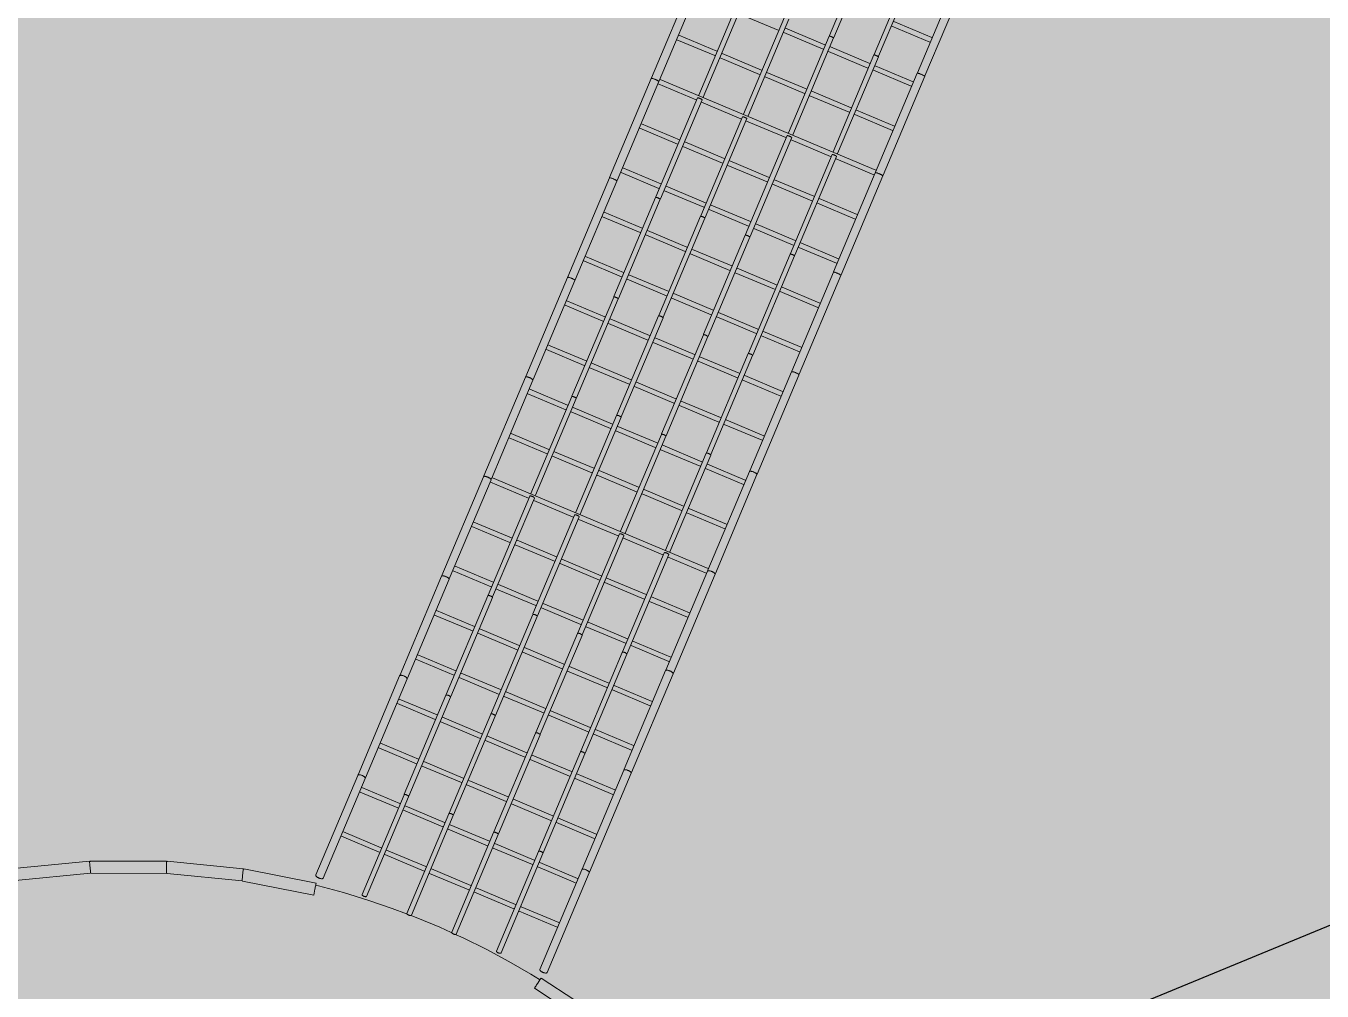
# Model space of a CAD drawing. Header units: millimetres. Extents: x -100577 to 287200, y -212120 to 238461.
# Drawn here: x 29539 to 34337, y 50908 to 54481 of the extents above; entities that cross this region are included whole.
import ezdxf

# ---------------------------------------------------------------- set-up
doc = ezdxf.new("R2010")
doc.units = ezdxf.units.MM
doc.layers.add('06_部屋の色', color=8, linetype='Continuous', lineweight=0)
doc.layers.add('11_見えがかり（家具）', color=8, linetype='Continuous', lineweight=9)

msp = doc.modelspace()

# ---------------------------------------------------------------- hatches: boundary and pattern name
at = {"layer": '06_部屋の色', "true_color": 0xf6e3a4}
h = msp.add_hatch(color=8, dxfattribs=at)
h.paths.add_polyline_path([(15895.7, 43200.1), (16234.5, 43603.9), (16574.4, 44006.9), (14846.3, 45467.7), (18008.7, 50107.5), (18205.2, 50395.6), (18096.6, 50492.5), (18090.8, 50497.8), (18270.8, 50761.8), (18385, 50659.5), (18569.5, 50930.2), (18461.2, 51027.4), (18455.4, 51032.7), (18635.5, 51297), (18749.5, 51194.3), (18783.6, 51244.4), (18814.7, 51289.9), (20029.8, 53072.7), (19922.5, 53171.3), (19916.7, 53176.7), (20097.5, 53441.8), (20203.1, 53344.4), (20210.4, 53337.7), (20395.6, 53609.4), (20288.6, 53708.4), (20282.8, 53713.8), (20463.7, 53979.2), (20576.4, 53874.6), (20596, 53903.4), (21234.8, 54840.6), (21263.9, 54883.2), (21359.7, 55014.5), (21373.6, 55033.6), (21378.3, 55039.3), (21482.8, 55164.6), (21493.3, 55177.2), (21561.8, 55255.5), (21563.9, 55257.9), (21625.8, 55367.7), (21627.5, 55370.8), (21627.6, 55370.8), (21629.9, 55374.5), (21780.4, 55613.7), (21782.9, 55617), (21953.5, 55837.9), (21956.4, 55840.9), (22147.4, 56044.4), (22150.6, 56047.2), (22360.2, 56231.4), (22363.6, 56233.8), (22590, 56397), (22591.8, 56398.1), (22798.5, 56518.8), (22834.6, 56539.9), (23051.8, 56640.2), (23091.8, 56658.6), (23317.7, 56737.6), (23359.2, 56752.1), (23591.6, 56809), (23634.3, 56819.5), (23871.1, 56853.8), (23913.9, 56860), (23914.7, 56860.1), (23918.9, 56860.3), (24201.3, 56873.9), (24256.9, 56873.9), (26592.1, 56873.5), (26592.3, 57022), (26592.3, 57025.5), (30188.3, 57025), (30188.1, 56878.5), (30188.1, 56873), (30228.2, 56873), (30239.8, 56873), (33347.6, 56872.6), (33387.5, 56872.5), (33389.4, 56872.5), (33395.5, 56872.5), (33397.4, 56872.4), (33399.4, 56872.3), (33399.9, 56872.3), (33695.1, 56857.4), (33699.3, 56856.8), (33987.9, 56812.9), (33992, 56811.8), (34274.7, 56739.2), (34278.6, 56737.8), (34552.8, 56637.1), (34556.4, 56635.3), (34819.1, 56507.6), (34822.5, 56505.6), (35071.1, 56352.1), (35074.2, 56349.8), (35306.3, 56172), (35307.1, 56171.3), (35518.7, 55972.5), (35525, 55966.7), (35546.1, 55944.8), (35551.1, 55939.5), (35595.2, 55893.8), (35765.9, 55716.5), (38201.6, 53187.4), (38520.7, 52856), (38555.3, 52820.1), (38568.2, 52806.7), (38566, 52804.6), (38459.4, 52701.1), (38561.6, 52595.3), (38565, 52591.7), (38478.9, 52508), (37969.9, 52018.2), (37917.6, 51966.6), (37818.3, 52068.5), (37811.5, 52075.5), (37807.9, 52071.9), (37807.8, 52071.8), (37807.1, 52071.1), (37803.9, 52068), (37517.2, 51785.6), (37175.5, 51453.6), (37174.1, 51452.2), (37168.1, 51446.4), (36677.4, 50958.6), (36666.8, 50948), (36233.3, 50521), (36337.4, 50416.4), (36340.5, 50413.3), (36276.6, 50350.3), (35928, 49999), (35577, 49649.9), (35093, 49157.3), (34927.8, 48990.8), (34819.6, 49097.5), (34475.8, 48750.8), (34469.6, 48744.3), (34288.1, 48557.2), (34393.2, 48454.4), (34396.8, 48450.9), (34244.8, 48294.2), (33905.1, 47948.4), (33417, 47440), (32936.3, 46944.1), (32588.8, 46577.4), (32516.7, 46502.3), (32411.6, 46602.3), (32406.6, 46607.1), (32195, 46386.6), (32301.6, 46285.4), (32305.3, 46282), (32253.1, 46227.7), (31770.9, 45713.7), (31296, 45212.2), (31069.6, 44967.7), (30963.6, 45066.7), (30958.5, 45071.4), (30845.5, 44949.4), (30841.7, 44945.3), (30516.6, 44598.6), (30511.8, 44593.5), (30509.5, 44591.1), (30505.1, 44586.3), (30503.8, 44584.8), (30046.7, 44086.2), (30042.5, 44081.6), (29562.2, 43562.3), (29551.8, 43551), (29244.8, 43211.4), (29238.1, 43204.1), (28896.6, 42831.2), (28436.3, 42317.2), (28427.4, 42307.3), (28427.3, 42307.2), (28426.3, 42306.1), (27968.4, 41799.5), (27962.9, 41793.4), (27646.1, 41434.9), (27641.4, 41429.6), (27308.9, 41058), (27303.9, 41052.5), (26846.9, 40530.1), (26840, 40522.3), (26382.5, 40004.2), (26211.1, 39805.7), (26324, 39707.5), (26325.8, 39705.9), (26180.2, 39537.2), (25847.6, 39156.8), (25389.7, 38621), (24938.5, 38098.1), (24626.1, 37727.5), (24364.5, 37421.2), (23374.9, 38257.8), (23065.6, 38519.2), (23563.5, 39106.1), (24076.9, 39706.4), (24579.2, 40289.5), (25083.7, 40870.7), (22218.7, 43367), (21705, 42775.2), (21193.4, 42181.4), (20684.1, 41585.8), (20163.7, 40972.6), (20123.7, 40925.2), (22415.2, 38989.2), (21963.5, 38452.5), (21474.4, 37867.6), (21149.6, 37476.6), (20667.4, 36892.6), (20664.9, 36891), (20661.6, 36891.1), (14721.6, 41777.3), (14719.8, 41780.7), (14720.9, 41784.4), (15389.4, 42592.9)])
h.paths.add_polyline_path([(31135.5, 49518.8), (31065.3, 49596.5), (30990.2, 49669.4), (30910.4, 49737.2), (30826.3, 49799.7), (30738.4, 49856.5), (30647, 49907.4), (30552.3, 49952.3), (30455, 49990.9), (30355.4, 50023), (30253.8, 50048.6), (30150.9, 50067.4), (30046.9, 50079.5), (29942.3, 50084.8), (29837.6, 50083.2), (29733.3, 50074.7), (29629.6, 50059.5), (29527.3, 50037.5), (29426.6, 50008.9), (29327.9, 49973.7), (29231.8, 49932.1), (29138.7, 49884.4), (29048.8, 49830.7), (28962.7, 49771.2), (28880.6, 49706.2), (28802.9, 49635.9), (28730, 49560.8), (28662.2, 49481), (28599.7, 49397), (28542.9, 49309.1), (28491.9, 49217.6), (28447.1, 49123), (28408.5, 49025.7), (28376.3, 48926.1), (28350.8, 48824.5), (28331.9, 48721.5), (28319.9, 48617.5), (28314.6, 48512.9), (28316.2, 48408.3), (28324.6, 48303.9), (28339.9, 48200.3), (28361.9, 48097.9), (28390.5, 47997.2), (28425.7, 47898.6), (28467.2, 47802.5), (28515, 47709.3), (28568.7, 47619.5), (28628.2, 47533.3), (28693.2, 47451.2), (28763.4, 47373.5), (28838.6, 47300.7), (28918.3, 47232.9), (29002.4, 47170.4), (29090.3, 47113.5), (29181.7, 47062.6), (29276.4, 47017.7), (29373.7, 46979.1), (29473.3, 46947), (29574.9, 46921.4), (29677.9, 46902.6), (29781.9, 46890.5), (29886.5, 46885.3), (29991.1, 46886.9), (30095.5, 46895.3), (30199.1, 46910.6), (30301.4, 46932.5), (30402.1, 46961.2), (30500.8, 46996.4), (30596.9, 47037.9), (30690, 47085.6), (30779.9, 47139.4), (30866.1, 47198.9), (30948.1, 47263.8), (31025.8, 47334.1), (31098.7, 47409.2), (31166.5, 47489), (31229, 47573), (31285.8, 47660.9), (31336.8, 47752.4), (31381.7, 47847), (31420.2, 47944.3), (31452.4, 48044), (31477.9, 48145.5), (31496.8, 48248.5), (31508.9, 48352.5), (31514.1, 48457.1), (31512.5, 48561.8), (31504.1, 48666.1), (31488.8, 48769.7), (31466.8, 48872.1), (31438.2, 48972.8), (31403, 49071.4), (31361.5, 49167.5), (31313.8, 49260.7), (31260, 49350.6), (31200.5, 49436.7)], flags=0)

# ---------------------------------------------------------------- linework, layer by layer
at = {"layer": '11_見えがかり（家具）'}
for points in [[(32512.9, 54445.4), (32667.4, 54812.1)], [(32684, 54805.1), (32529.5, 54438.4)], [(32678.8, 54375.5), (32833.3, 54742.2)], [(32849.9, 54735.3), (32695.4, 54368.5)], [(31854.7, 54289.2), (32009, 54655.5)], [(32839.2, 54307.9), (32993.6, 54674.7), (32993.8, 54674.8), (32994.1, 54674.7)], [(32994.1, 54674.7), (32994.7, 54674.6), (32995.6, 54674.4), (32996.7, 54674), (32997.9, 54673.6), (32999.4, 54673.1), (33001, 54672.5), (33002.7, 54671.8), (33004.4, 54671.1), (33006.2, 54670.4), (33007.8, 54669.7), (33009.5, 54669), (33011.2, 54668.3), (33012.9, 54667.5), (33014.5, 54666.8), (33016.1, 54666), (33017.5, 54665.4), (33018.7, 54664.8), (33019.7, 54664.2), (33020.5, 54663.8), (33021, 54663.4), (33021.2, 54663.2), (33021.3, 54663.1), (32866.8, 54296.3)], [(32036.6, 54643.8), (31882.3, 54277.6)], [(32029.4, 54224.8), (32180.4, 54583.3), (32180.5, 54583.3), (32180.7, 54583.4)], [(32180.7, 54583.4), (32181.1, 54583.3), (32181.6, 54583.2), (32182.3, 54583.1), (32183.1, 54582.9), (32184, 54582.6), (32184.9, 54582.2), (32186, 54581.9), (32187, 54581.5), (32188, 54581.1), (32189, 54580.6), (32190, 54580.2), (32191, 54579.8), (32192.1, 54579.3), (32193, 54578.8), (32194, 54578.4), (32194.8, 54577.9), (32195.5, 54577.5), (32196.1, 54577.1), (32196.5, 54576.8), (32196.8, 54576.6), (32196.9, 54576.4), (32197, 54576.3), (32046, 54217.8)], [(32323.7, 54464.9), (32178.1, 54526.3)], [(32195.3, 54154.9), (32346.3, 54513.4), (32346.4, 54513.5)], [(32362.8, 54506.4), (32211.9, 54147.9)], [(32350.9, 54473), (32496.5, 54411.6)], [(32884.8, 54421.4), (32744.7, 54480.5)], [(32751.7, 54497), (32891.8, 54438)], [(32088.8, 54371), (31948.7, 54430)], [(31955.6, 54446.6), (32095.8, 54387.6)], [(32489.6, 54395), (32343.9, 54456.4)], [(32361.1, 54085.1), (32512.1, 54443.5), (32512.2, 54443.6)], [(32512.2, 54443.6), (32512.5, 54443.6), (32512.9, 54443.6), (32513.4, 54443.5), (32514, 54443.3), (32514.8, 54443.1), (32515.7, 54442.8), (32516.7, 54442.5), (32517.7, 54442.1), (32518.8, 54441.7), (32519.8, 54441.3), (32520.8, 54440.9), (32521.8, 54440.5), (32522.8, 54440), (32523.8, 54439.5), (32524.8, 54439.1), (32525.7, 54438.6), (32526.6, 54438.2), (32527.3, 54437.8), (32527.8, 54437.4), (32528.3, 54437.1), (32528.6, 54436.8), (32528.7, 54436.7), (32528.7, 54436.5), (32377.7, 54078.1)], [(32116, 54379), (32261.7, 54317.7)], [(32655.4, 54325.2), (32509.8, 54386.5)], [(32516.8, 54403.1), (32662.4, 54341.8)], [(32527, 54015.2), (32678, 54373.6), (32678.1, 54373.7)], [(32678.1, 54373.7), (32678.4, 54373.7), (32678.7, 54373.7), (32679.3, 54373.6), (32679.9, 54373.5), (32680.7, 54373.2), (32681.6, 54372.9), (32682.6, 54372.6), (32683.6, 54372.2), (32684.6, 54371.8), (32685.7, 54371.4), (32686.7, 54371), (32687.7, 54370.6), (32688.7, 54370.1), (32689.7, 54369.7), (32690.7, 54369.2), (32691.6, 54368.7), (32692.4, 54368.3), (32693.2, 54367.9), (32693.7, 54367.5), (32694.2, 54367.2), (32694.5, 54367), (32694.6, 54366.8), (32694.6, 54366.7), (32543.6, 54008.2)], [(32254.7, 54301.1), (32109.1, 54362.4)], [(32682.7, 54333.2), (32822.8, 54274.2)], [(31699.3, 53920.3), (31853.7, 54286.9)], [(31853.7, 54286.9), (31853.9, 54287.1), (31854.3, 54287.2), (31855, 54287.2), (31855.9, 54287.1), (31857, 54286.9), (31858.3, 54286.6), (31859.9, 54286.2), (31861.5, 54285.6), (31863.2, 54285.1), (31865, 54284.4), (31866.7, 54283.7), (31868.4, 54283), (31870, 54282.3), (31871.7, 54281.6), (31873.4, 54280.8), (31875, 54279.9), (31876.5, 54279.1), (31877.9, 54278.3), (31879.1, 54277.6), (31880, 54277), (31880.7, 54276.4), (31881.1, 54275.9), (31881.3, 54275.5), (31881.3, 54275.2), (31726.9, 53908.7)], [(31886.7, 54282.7), (32684.8, 53946.6)], [(32420.5, 54231.2), (32274.9, 54292.6)], [(32281.9, 54309.1), (32427.5, 54247.8)], [(32815.8, 54257.6), (32675.7, 54316.6)], [(32684.1, 53939.8), (32838.4, 54306.1), (32838.6, 54306.2), (32838.9, 54306.3), (32839.6, 54306.2), (32840.4, 54306.1), (32841.5, 54305.8), (32842.9, 54305.4), (32844.3, 54304.9), (32846, 54304.4), (32847.7, 54303.8), (32849.4, 54303.1), (32851.1, 54302.4), (32852.8, 54301.7), (32854.5, 54301), (32856.2, 54300.2), (32857.9, 54299.5), (32859.5, 54298.7), (32861, 54297.9), (32862.4, 54297.2), (32863.6, 54296.5), (32864.6, 54295.9), (32865.3, 54295.4), (32865.8, 54295), (32866, 54294.7), (32866, 54294.5), (32711.7, 53928.2)], [(32019.8, 54207.2), (31879.7, 54266.2)], [(32447.8, 54239.3), (32593.4, 54177.9)], [(31870.8, 53848.4), (32025.1, 54214.7)], [(32025.1, 54214.7), (32025.2, 54214.8), (32025.5, 54214.9), (32025.9, 54214.9), (32026.4, 54214.8), (32027.1, 54214.7), (32027.9, 54214.5), (32028.8, 54214.2), (32029.8, 54213.9), (32030.8, 54213.6), (32031.9, 54213.2), (32032.9, 54212.8), (32033.9, 54212.4), (32034.9, 54211.9), (32035.9, 54211.5), (32036.9, 54211), (32037.9, 54210.5), (32038.8, 54210), (32039.6, 54209.6), (32040.3, 54209.1), (32040.9, 54208.7), (32041.3, 54208.4), (32041.6, 54208.1), (32041.7, 54207.9), (32041.7, 54207.7), (31887.4, 53841.4)], [(32185.7, 54137.3), (32040, 54198.6)], [(32586.4, 54161.4), (32440.8, 54222.7)], [(32036.7, 53778.5), (32191, 54144.8)], [(32191, 54144.8), (32191.1, 54144.9), (32191.4, 54145), (32191.8, 54145), (32192.3, 54144.9), (32193, 54144.8), (32193.8, 54144.6), (32194.7, 54144.4), (32195.7, 54144.1), (32196.7, 54143.7), (32197.8, 54143.3), (32198.8, 54142.9), (32199.8, 54142.5), (32200.8, 54142.1), (32201.8, 54141.6), (32202.8, 54141.1), (32203.8, 54140.6), (32204.7, 54140.2), (32205.5, 54139.7), (32206.2, 54139.2), (32206.8, 54138.8), (32207.2, 54138.5), (32207.5, 54138.2), (32207.6, 54138), (32207.6, 54137.8), (32053.3, 53771.5)], [(32351.5, 54067.4), (32205.9, 54128.7)], [(32746.8, 54093.8), (32606.7, 54152.8)], [(32613.7, 54169.4), (32753.8, 54110.4)], [(31950.8, 54043.3), (31810.7, 54102.3)], [(31817.7, 54118.9), (31957.8, 54059.9)], [(32116.7, 53973.5), (31971, 54034.8)], [(31978, 54051.4), (32123.6, 53990)], [(32202.6, 53708.6), (32356.9, 54074.9)], [(32356.9, 54074.9), (32357, 54075), (32357.3, 54075.1), (32357.6, 54075.1), (32358.2, 54075.1), (32358.9, 54074.9), (32359.7, 54074.7), (32360.6, 54074.5), (32361.6, 54074.2), (32362.6, 54073.8), (32363.6, 54073.4), (32364.7, 54073), (32365.7, 54072.6), (32366.7, 54072.2), (32367.7, 54071.7), (32368.7, 54071.3), (32369.7, 54070.8), (32370.6, 54070.3), (32371.4, 54069.8), (32372.1, 54069.4), (32372.7, 54069), (32373.1, 54068.6), (32373.3, 54068.3), (32373.5, 54068.1), (32373.5, 54067.9), (32219.2, 53701.7)], [(32517.4, 53997.5), (32371.8, 54058.9)], [(32368.5, 53638.8), (32522.8, 54005)], [(32522.8, 54005), (32522.9, 54005.2), (32523.1, 54005.2), (32523.5, 54005.2), (32524.1, 54005.2), (32524.7, 54005.1), (32525.5, 54004.9), (32526.5, 54004.6), (32527.4, 54004.3), (32528.5, 54004), (32529.5, 54003.6), (32530.6, 54003.2), (32531.6, 54002.8), (32532.6, 54002.3), (32533.6, 54001.9), (32534.6, 54001.4), (32535.6, 54000.9), (32536.5, 54000.4), (32537.3, 53999.9), (32538, 53999.5), (32538.5, 53999.1), (32539, 53998.7), (32539.2, 53998.5), (32539.3, 53998.2), (32539.3, 53998.1), (32385.1, 53631.8)], [(32677.8, 53930), (32537.7, 53989)], [(31881.8, 53879.5), (31741.7, 53938.5)], [(31748.7, 53955.1), (31888.7, 53896.1)], [(32282.5, 53903.6), (32136.9, 53964.9)], [(32143.9, 53981.5), (32289.5, 53920.2)], [(32528.7, 53570.9), (32683.1, 53937.5)], [(32683.1, 53937.5), (32683.3, 53937.7), (32683.7, 53937.8), (32684.4, 53937.8), (32685.3, 53937.7), (32686.4, 53937.5), (32687.8, 53937.2), (32689.3, 53936.8), (32690.9, 53936.3), (32692.6, 53935.7), (32694.4, 53935), (32696.1, 53934.4), (32697.8, 53933.7), (32699.4, 53933), (32701.1, 53932.2), (32702.8, 53931.4), (32704.4, 53930.6), (32705.9, 53929.8), (32707.3, 53929), (32708.5, 53928.2), (32709.4, 53927.6), (32710.1, 53927), (32710.6, 53926.5), (32710.8, 53926.1), (32710.8, 53925.9), (32556.3, 53559.3)], [(31544.3, 53552.4), (31698.4, 53918.3), (31698.7, 53918.5), (31699.1, 53918.7)], [(31699.1, 53918.7), (31699.8, 53918.8), (31700.7, 53918.8), (31701.9, 53918.6), (31703.2, 53918.4), (31704.8, 53918), (31706.4, 53917.5), (31708.2, 53917), (31709.9, 53916.3), (31711.7, 53915.7), (31713.3, 53915), (31715, 53914.3), (31716.7, 53913.5), (31718.3, 53912.7), (31720, 53911.8), (31721.5, 53911), (31722.8, 53910.1), (31723.9, 53909.4), (31724.8, 53908.6), (31725.5, 53908), (31725.9, 53907.4), (31726.1, 53907), (31726.1, 53906.6), (31572, 53540.7)], [(31909, 53887.6), (32054.6, 53826.2)], [(32448.4, 53833.7), (32302.8, 53895)], [(32309.8, 53911.6), (32455.4, 53850.3)], [(31715.4, 53479.4), (31869.8, 53846.1)], [(31869.8, 53846.1), (31870, 53846.2), (31870.3, 53846.3), (31870.7, 53846.4), (31871.2, 53846.4), (31871.9, 53846.3), (31872.7, 53846.1), (31873.7, 53845.9), (31874.6, 53845.6), (31875.7, 53845.3), (31876.7, 53844.9), (31877.8, 53844.5), (31878.8, 53844.1), (31879.8, 53843.7), (31880.8, 53843.2), (31881.8, 53842.7), (31882.8, 53842.2), (31883.7, 53841.7), (31884.5, 53841.2), (31885.1, 53840.7), (31885.7, 53840.3), (31886.1, 53839.9), (31886.3, 53839.6), (31886.5, 53839.3), (31886.4, 53839.1), (31732, 53472.4)], [(32047.6, 53809.6), (31902, 53871)], [(32475.7, 53841.8), (32615.8, 53782.8)], [(31679.7, 53791.3), (31819.7, 53732.3)], [(32213.5, 53739.8), (32067.9, 53801.1)], [(32074.9, 53817.7), (32220.5, 53756.4)], [(32608.8, 53766.2), (32468.7, 53825.2)], [(31812.8, 53715.7), (31672.7, 53774.7)], [(31881.3, 53409.5), (32035.7, 53776.2)], [(32035.7, 53776.2), (32035.9, 53776.4), (32036.1, 53776.5), (32036.5, 53776.5), (32037.1, 53776.5), (32037.8, 53776.4), (32038.6, 53776.3), (32039.5, 53776), (32040.5, 53775.7), (32041.6, 53775.4), (32042.6, 53775), (32043.7, 53774.6), (32044.7, 53774.2), (32045.7, 53773.8), (32046.7, 53773.3), (32047.7, 53772.8), (32048.6, 53772.3), (32049.5, 53771.8), (32050.3, 53771.3), (32051, 53770.8), (32051.6, 53770.4), (32052, 53770), (32052.2, 53769.7), (32052.3, 53769.4), (32052.3, 53769.2), (31897.9, 53402.5)], [(32240.8, 53747.8), (32386.4, 53686.5)], [(31978.6, 53645.8), (31833, 53707.2)], [(31840, 53723.7), (31985.6, 53662.4)], [(32047.1, 53339.6), (32201.6, 53706.3), (32201.8, 53706.5)], [(32201.8, 53706.5), (32202, 53706.6), (32202.4, 53706.6), (32203, 53706.6), (32203.7, 53706.5), (32204.5, 53706.4), (32205.4, 53706.2), (32206.4, 53705.9), (32207.5, 53705.5), (32208.5, 53705.2), (32209.5, 53704.8), (32210.6, 53704.4), (32211.5, 53703.9), (32212.6, 53703.5), (32213.6, 53703), (32214.5, 53702.5), (32215.4, 53701.9), (32216.2, 53701.4), (32216.9, 53701), (32217.5, 53700.5), (32217.9, 53700.1), (32218.1, 53699.8), (32218.2, 53699.5), (32218.2, 53699.3), (32063.7, 53332.6)], [(32379.4, 53669.9), (32233.8, 53731.2)], [(32005.9, 53653.9), (32151.5, 53592.5)], [(32539.8, 53602.3), (32399.7, 53661.3)], [(32406.7, 53677.9), (32546.8, 53618.9)], [(31743.7, 53551.9), (31603.7, 53610.9)], [(31610.7, 53627.5), (31750.7, 53568.5)], [(32144.5, 53575.9), (31998.9, 53637.3)], [(32213, 53269.7), (32367.5, 53636.5)], [(32367.5, 53636.5), (32367.6, 53636.6), (32367.9, 53636.7), (32368.3, 53636.8), (32368.9, 53636.8), (32369.6, 53636.7), (32370.4, 53636.5), (32371.3, 53636.3), (32372.3, 53636), (32373.3, 53635.7), (32374.4, 53635.3), (32375.4, 53634.9), (32376.4, 53634.5), (32377.4, 53634.1), (32378.4, 53633.6), (32379.4, 53633.1), (32380.4, 53632.6), (32381.3, 53632.1), (32382.1, 53631.6), (32382.8, 53631.1), (32383.3, 53630.7), (32383.7, 53630.3), (32384, 53629.9), (32384.1, 53629.7), (32384.1, 53629.5), (32229.6, 53262.8)], [(31771, 53559.9), (31916.6, 53498.6)], [(32310.4, 53506.1), (32164.8, 53567.4)], [(32171.8, 53584), (32317.4, 53522.7)], [(32373.7, 53203), (32527.9, 53568.9), (32528.1, 53569.2), (32528.5, 53569.4)], [(32528.5, 53569.4), (32529.2, 53569.4), (32530.1, 53569.4), (32531.3, 53569.3), (32532.7, 53569), (32534.2, 53568.6), (32535.9, 53568.2), (32537.6, 53567.6), (32539.3, 53567), (32541.1, 53566.3), (32542.7, 53565.6), (32544.4, 53564.9), (32546.1, 53564.1), (32547.8, 53563.3), (32549.4, 53562.5), (32550.9, 53561.6), (32552.2, 53560.8), (32553.3, 53560), (32554.3, 53559.2), (32554.9, 53558.6), (32555.3, 53558.1), (32555.5, 53557.6), (32555.5, 53557.3), (32401.4, 53191.4)], [(31388.9, 53183.4), (31543.2, 53549.7), (31543.4, 53550), (31543.9, 53550.3)], [(31543.9, 53550.3), (31544.6, 53550.4), (31545.6, 53550.4), (31546.8, 53550.4), (31548.1, 53550.2), (31549.7, 53549.8), (31551.4, 53549.4), (31553.1, 53548.9), (31554.9, 53548.3), (31556.6, 53547.6), (31558.3, 53546.9), (31559.9, 53546.2), (31561.6, 53545.4), (31563.3, 53544.6), (31564.9, 53543.7), (31566.4, 53542.8), (31567.7, 53541.9), (31568.8, 53541.1), (31569.7, 53540.3), (31570.3, 53539.6), (31570.7, 53539), (31570.9, 53538.5), (31570.8, 53538), (31416.5, 53171.6)], [(31909.6, 53482), (31764, 53543.3)], [(32337.7, 53514.1), (32477.7, 53455.1)], [(31541.6, 53463.7), (31681.7, 53404.6)], [(31560.1, 53110.7), (31714.6, 53477.5), (31714.7, 53477.7), (31715, 53477.8), (31715.5, 53477.9)], [(31715.5, 53477.9), (31716, 53477.9), (31716.7, 53477.9), (31717.6, 53477.8), (31718.5, 53477.6), (31719.5, 53477.3), (31720.5, 53477), (31721.6, 53476.6), (31722.7, 53476.2), (31723.7, 53475.8), (31724.7, 53475.4), (31725.7, 53474.9), (31726.7, 53474.4), (31727.6, 53473.9), (31728.5, 53473.4), (31729.3, 53472.8), (31730, 53472.3), (31730.5, 53471.8), (31730.9, 53471.4), (31731.1, 53471), (31731.2, 53470.7), (31731.2, 53470.5), (31576.7, 53103.9)], [(32075.5, 53412.1), (31929.9, 53473.5)], [(31936.9, 53490), (32082.5, 53428.7)], [(32470.8, 53438.5), (32330.7, 53497.5)], [(31674.7, 53388.1), (31534.6, 53447.1)], [(31726, 53040.8), (31880.5, 53407.6), (31880.6, 53407.8), (31880.9, 53408)], [(31880.9, 53408), (31881.3, 53408), (31881.9, 53408.1), (31882.6, 53408), (31883.4, 53407.9), (31884.4, 53407.7), (31885.4, 53407.4), (31886.4, 53407.1), (31887.5, 53406.8), (31888.5, 53406.4), (31889.5, 53406), (31890.5, 53405.5), (31891.5, 53405.1), (31892.5, 53404.5), (31893.5, 53404), (31894.4, 53403.5), (31895.2, 53403), (31895.8, 53402.4), (31896.4, 53402), (31896.8, 53401.5), (31897, 53401.2), (31897.1, 53400.9), (31897.1, 53400.6), (31742.6, 53034)], [(32102.8, 53420.2), (32248.4, 53358.8)], [(31840.6, 53318.2), (31695, 53379.5)], [(31702, 53396.1), (31847.6, 53334.8)], [(32241.4, 53342.2), (32095.8, 53403.6)], [(31867.9, 53326.2), (32013.5, 53264.9)], [(31891.9, 52970.9), (32046.4, 53337.7), (32046.5, 53337.9), (32046.8, 53338.1)], [(32046.8, 53338.1), (32047.2, 53338.2), (32047.8, 53338.2), (32048.5, 53338.1), (32049.3, 53338), (32050.3, 53337.8), (32051.3, 53337.6), (32052.3, 53337.2), (32053.4, 53336.9), (32054.4, 53336.5), (32055.4, 53336.1), (32056.4, 53335.7), (32057.4, 53335.2), (32058.4, 53334.7), (32059.4, 53334.1), (32060.3, 53333.6), (32061.1, 53333.1), (32061.7, 53332.6), (32062.3, 53332.1), (32062.6, 53331.7), (32062.9, 53331.3), (32063, 53331), (32062.9, 53330.7), (31908.5, 52964.1)], [(32401.8, 53274.7), (32261.7, 53333.7)], [(32268.7, 53350.3), (32408.7, 53291.3)], [(31605.7, 53224.2), (31465.7, 53283.2)], [(31472.6, 53299.8), (31612.7, 53240.8)], [(32006.5, 53248.3), (31860.9, 53309.6)], [(32057.7, 52901.1), (32212.2, 53267.9), (32212.4, 53268.1), (32212.7, 53268.2)], [(32212.7, 53268.2), (32213.1, 53268.3), (32213.7, 53268.3), (32214.4, 53268.3), (32215.2, 53268.1), (32216.1, 53267.9), (32217.2, 53267.7), (32218.2, 53267.4), (32219.3, 53267), (32220.3, 53266.6), (32221.3, 53266.2), (32222.3, 53265.8), (32223.3, 53265.3), (32224.3, 53264.8), (32225.3, 53264.3), (32226.2, 53263.7), (32226.9, 53263.2), (32227.6, 53262.7), (32228.1, 53262.2), (32228.5, 53261.8), (32228.8, 53261.4), (32228.9, 53261.1), (32228.8, 53260.9), (32074.4, 52894.3)], [(31771.6, 53154.4), (31626, 53215.7)], [(31633, 53232.3), (31778.6, 53170.9)], [(32172.4, 53178.4), (32026.8, 53239.8)], [(32033.8, 53256.3), (32179.4, 53195)], [(31234, 52815.6), (31387.8, 53180.9), (31388.1, 53181.3), (31388.5, 53181.7)], [(31388.5, 53181.7), (31389.1, 53181.9), (31389.9, 53182.1), (31391, 53182.1), (31392.3, 53182), (31393.8, 53181.8), (31395.5, 53181.5), (31397.2, 53181), (31399, 53180.5), (31400.8, 53179.8), (31402.6, 53179.1), (31404.3, 53178.4), (31405.9, 53177.7), (31407.5, 53176.9), (31409.1, 53176), (31410.6, 53175.1), (31412, 53174.1), (31413.2, 53173.2), (31414.2, 53172.3), (31414.9, 53171.5), (31415.4, 53170.8), (31415.6, 53170.2), (31415.6, 53169.6), (31261.6, 52803.9)], [(32332.7, 53110.9), (32192.7, 53169.9)], [(32199.7, 53186.5), (32339.7, 53127.5)], [(32218.2, 52833.8), (32372.6, 53200.3), (32372.8, 53200.6), (32373.3, 53200.9)], [(32373.3, 53200.9), (32374, 53201), (32375, 53201.1), (32376.2, 53201), (32377.6, 53200.8), (32379.1, 53200.5), (32380.8, 53200), (32382.5, 53199.5), (32384.3, 53198.9), (32386, 53198.3), (32387.7, 53197.6), (32389.4, 53196.9), (32391, 53196.1), (32392.7, 53195.2), (32394.3, 53194.3), (32395.8, 53193.4), (32397.1, 53192.6), (32398.2, 53191.7), (32399.1, 53190.9), (32399.7, 53190.2), (32400.1, 53189.6), (32400.3, 53189.1), (32400.2, 53188.7), (32245.9, 52822.3)], [(31536.7, 53060.4), (31396.6, 53119.4)], [(31403.6, 53136), (31543.7, 53077)], [(31937.5, 53084.5), (31791.9, 53145.8)], [(31798.9, 53162.4), (31944.5, 53101.1)], [(31408.3, 52750.4), (31559.3, 53108.8)], [(31559.3, 53108.8), (31559.4, 53109), (31559.7, 53109.2), (31560, 53109.4), (31560.5, 53109.5), (31561.2, 53109.5), (31562, 53109.4), (31562.9, 53109.3), (31563.9, 53109.1), (31564.9, 53108.8), (31566, 53108.5), (31567.1, 53108.1), (31568.1, 53107.7), (31569.1, 53107.3), (31570.1, 53106.8), (31571.1, 53106.3), (31572, 53105.8), (31573, 53105.3), (31573.8, 53104.7), (31574.5, 53104.2), (31575.1, 53103.6), (31575.5, 53103.1), (31575.8, 53102.7), (31575.9, 53102.3), (31575.9, 53102), (31424.9, 52743.4)], [(32103.4, 53014.6), (31957.8, 53075.9)], [(31964.8, 53092.5), (32110.4, 53031.2)], [(31702.6, 52990.5), (31557, 53051.9)], [(31564, 53068.5), (31709.6, 53007.1)], [(31574.2, 52680.5), (31725.2, 53038.9)], [(31725.2, 53038.9), (31725.3, 53039.2), (31725.5, 53039.4), (31725.9, 53039.5), (31726.4, 53039.6), (31727.1, 53039.6), (31727.9, 53039.6), (31728.8, 53039.4), (31729.8, 53039.2), (31730.8, 53039), (31731.9, 53038.6), (31733, 53038.3), (31734, 53037.8), (31735, 53037.4), (31736, 53037), (31737, 53036.5), (31737.9, 53035.9), (31738.8, 53035.4), (31739.7, 53034.8), (31740.4, 53034.3), (31741, 53033.8), (31741.4, 53033.3), (31741.7, 53032.8), (31741.8, 53032.4), (31741.8, 53032.1), (31590.8, 52673.6)], [(31868.5, 52920.7), (31722.9, 52982)], [(31729.9, 52998.6), (31875.5, 52937.2)], [(32263.7, 52947.1), (32123.7, 53006.1)], [(32130.7, 53022.7), (32270.7, 52963.6)], [(31467.7, 52896.6), (31327.6, 52955.6)], [(31334.6, 52972.2), (31474.7, 52913.2)], [(31740.1, 52610.7), (31891.1, 52969)], [(31891.1, 52969), (31891.2, 52969.3), (31891.4, 52969.5), (31891.8, 52969.6), (31892.3, 52969.7), (31893, 52969.7), (31893.8, 52969.7), (31894.7, 52969.6), (31895.6, 52969.4), (31896.7, 52969.1), (31897.8, 52968.8), (31898.9, 52968.4), (31899.9, 52968), (31900.9, 52967.5), (31901.9, 52967.1), (31902.9, 52966.6), (31903.8, 52966.1), (31904.7, 52965.5), (31905.5, 52965), (31906.3, 52964.4), (31906.8, 52963.9), (31907.3, 52963.4), (31907.6, 52963), (31907.7, 52962.6), (31907.7, 52962.3), (31756.7, 52603.7)], [(31895.8, 52928.7), (32041.4, 52867.4)], [(31633.6, 52826.7), (31488, 52888.1)], [(31495, 52904.6), (31640.6, 52843.3)], [(32034.4, 52850.8), (31888.8, 52912.1)], [(31906, 52540.8), (32056.9, 52899.2)], [(32056.9, 52899.2), (32057.1, 52899.4), (32057.3, 52899.6), (32057.7, 52899.8), (32058.2, 52899.9), (32058.9, 52899.9), (32059.6, 52899.8), (32060.5, 52899.7), (32061.5, 52899.5), (32062.6, 52899.2), (32063.7, 52898.9), (32064.7, 52898.5), (32065.8, 52898.1), (32066.8, 52897.7), (32067.8, 52897.2), (32068.7, 52896.7), (32069.7, 52896.2), (32070.6, 52895.6), (32071.4, 52895.1), (32072.1, 52894.5), (32072.7, 52894), (32073.2, 52893.5), (32073.5, 52893.1), (32073.6, 52892.7), (32073.6, 52892.4), (31922.6, 52533.8)], [(31660.9, 52834.8), (31806.5, 52773.4)], [(32194.7, 52783.2), (32054.6, 52842.2)], [(32061.6, 52858.8), (32201.7, 52799.8)], [(32063.4, 52466.2), (32217.3, 52831.5), (32217.5, 52832), (32217.9, 52832.3)], [(32217.9, 52832.3), (32218.5, 52832.6), (32219.4, 52832.7), (32220.5, 52832.7), (32221.8, 52832.6), (32223.3, 52832.4), (32224.9, 52832.1), (32226.7, 52831.6), (32228.5, 52831.1), (32230.3, 52830.5), (32232, 52829.8), (32233.7, 52829.1), (32235.3, 52828.3), (32236.9, 52827.5), (32238.5, 52826.6), (32240, 52825.7), (32241.4, 52824.8), (32242.6, 52823.8), (32243.6, 52823), (32244.3, 52822.1), (32244.8, 52821.4), (32245, 52820.8), (32245, 52820.2), (32091, 52454.6)], [(31078.4, 52446.2), (31232.6, 52812.3), (31232.8, 52812.8), (31233.3, 52813.2)], [(31233.3, 52813.2), (31234, 52813.5), (31234.9, 52813.7), (31236, 52813.8), (31237.3, 52813.8), (31238.9, 52813.6), (31240.5, 52813.3), (31242.3, 52812.8), (31244.1, 52812.3), (31245.9, 52811.7), (31247.7, 52811), (31249.3, 52810.3), (31251, 52809.5), (31252.6, 52808.7), (31254.2, 52807.8), (31255.6, 52806.8), (31257, 52805.8), (31258.1, 52804.9), (31259.1, 52803.9), (31259.8, 52803.1), (31260.2, 52802.3), (31260.4, 52801.6), (31260.3, 52801), (31106, 52434.7)], [(31398.7, 52732.8), (31258.6, 52791.8)], [(31265.6, 52808.4), (32063.7, 52472.2)], [(31799.5, 52756.8), (31653.9, 52818.2)], [(31249.8, 52374.1), (31404, 52740.2), (31404.2, 52740.5), (31404.4, 52740.7), (31404.8, 52740.9), (31405.4, 52741), (31406.1, 52741.1)], [(31406.1, 52741.1), (31406.9, 52741), (31407.8, 52740.9), (31408.8, 52740.7), (31409.9, 52740.5), (31410.9, 52740.2), (31412, 52739.8), (31413.1, 52739.4), (31414.1, 52739), (31415.1, 52738.5), (31416, 52738), (31417, 52737.5), (31417.9, 52736.9), (31418.7, 52736.3), (31419.4, 52735.7), (31419.9, 52735.2), (31420.3, 52734.6), (31420.6, 52734.2), (31420.7, 52733.7), (31420.7, 52733.4), (31266.4, 52367.1)], [(31965.4, 52687), (31819.8, 52748.3)], [(31826.7, 52764.9), (31972.4, 52703.5)], [(31564.6, 52662.9), (31419, 52724.2)], [(31992.6, 52695), (32132.7, 52636)], [(31196.6, 52644.5), (31336.7, 52585.5)], [(31415.7, 52304.2), (31569.9, 52670.3), (31570.1, 52670.6), (31570.3, 52670.8), (31570.7, 52671), (31571.3, 52671.1), (31571.9, 52671.2)], [(31571.9, 52671.2), (31572.8, 52671.2), (31573.7, 52671.1), (31574.7, 52670.9), (31575.7, 52670.6), (31576.8, 52670.3), (31577.9, 52669.9), (31579, 52669.5), (31580, 52669.1), (31580.9, 52668.6), (31581.9, 52668.1), (31582.9, 52667.6), (31583.7, 52667), (31584.5, 52666.4), (31585.2, 52665.8), (31585.8, 52665.3), (31586.2, 52664.8), (31586.5, 52664.3), (31586.6, 52663.9), (31586.6, 52663.5), (31432.3, 52297.2)], [(31730.5, 52593), (31584.9, 52654.4)], [(32125.7, 52619.4), (31985.6, 52678.4)], [(31329.7, 52568.9), (31189.6, 52628)], [(31581.6, 52234.3), (31735.8, 52600.4), (31735.9, 52600.7), (31736.2, 52601), (31736.6, 52601.1), (31737.2, 52601.3), (31737.8, 52601.3)], [(31737.8, 52601.3), (31738.6, 52601.3), (31739.6, 52601.2), (31740.6, 52601), (31741.6, 52600.7), (31742.7, 52600.4), (31743.8, 52600), (31744.9, 52599.6), (31745.8, 52599.2), (31746.8, 52598.8), (31747.8, 52598.2), (31748.7, 52597.7), (31749.6, 52597.1), (31750.4, 52596.6), (31751.1, 52596), (31751.7, 52595.4), (31752.1, 52594.9), (31752.4, 52594.4), (31752.5, 52594), (31752.4, 52593.6), (31598.1, 52227.3)], [(31495.6, 52499.1), (31350, 52560.4)], [(31357, 52577), (31502.6, 52515.7)], [(31896.4, 52523.1), (31750.8, 52584.5)], [(31522.9, 52507.1), (31668.5, 52445.8)], [(31747.5, 52164.5), (31901.7, 52530.6), (31901.8, 52530.9), (31902.1, 52531.1), (31902.5, 52531.3), (31903, 52531.4), (31903.7, 52531.4)], [(31903.7, 52531.4), (31904.5, 52531.4), (31905.4, 52531.3), (31906.4, 52531.1), (31907.5, 52530.9), (31908.6, 52530.5), (31909.7, 52530.2), (31910.7, 52529.8), (31911.7, 52529.3), (31912.7, 52528.9), (31913.7, 52528.4), (31914.6, 52527.8), (31915.5, 52527.3), (31916.3, 52526.7), (31917, 52526.1), (31917.6, 52525.5), (31918, 52525), (31918.2, 52524.5), (31918.4, 52524.1), (31918.3, 52523.8), (31764, 52157.4)], [(32056.7, 52455.6), (31916.6, 52514.6)], [(31260.7, 52405.1), (31120.6, 52464.1)], [(31127.6, 52480.7), (31267.7, 52421.7)], [(31661.5, 52429.2), (31515.9, 52490.5)], [(31907.7, 52096.7), (32062, 52463), (32062.3, 52463.4), (32062.7, 52463.8)], [(32062.7, 52463.8), (32063.4, 52464.1), (32064.3, 52464.3), (32065.4, 52464.4), (32066.8, 52464.4), (32068.3, 52464.2), (32070, 52463.9), (32071.7, 52463.5), (32073.5, 52462.9), (32075.4, 52462.3), (32077.1, 52461.6), (32078.8, 52460.9), (32080.4, 52460.1), (32082, 52459.3), (32083.6, 52458.4), (32085.1, 52457.4), (32086.4, 52456.5), (32087.6, 52455.5), (32088.5, 52454.6), (32089.2, 52453.7), (32089.6, 52452.9), (32089.8, 52452.2), (32089.8, 52451.6), (31935.5, 52085.5)], [(30923.6, 52078.7), (31077.3, 52443.8), (31077.6, 52444.3), (31078.1, 52444.7)], [(31078.1, 52444.7), (31078.8, 52445.1), (31079.8, 52445.4), (31080.9, 52445.5), (31082.3, 52445.5), (31083.9, 52445.3), (31085.6, 52445.1), (31087.4, 52444.6), (31089.2, 52444.1), (31091, 52443.5), (31092.8, 52442.8), (31094.4, 52442.1), (31096, 52441.3), (31097.6, 52440.5), (31099.2, 52439.5), (31100.7, 52438.6), (31102, 52437.5), (31103.1, 52436.5), (31104, 52435.5), (31104.6, 52434.6), (31105, 52433.8), (31105.2, 52433), (31105.1, 52432.4), (30951.2, 52067.1)], [(31288, 52413.2), (31433.6, 52351.8)], [(31827.4, 52359.3), (31681.8, 52420.7)], [(31688.7, 52437.2), (31834.4, 52375.9)], [(31094.6, 52005.6), (31248.8, 52371.6), (31248.9, 52371.9), (31249.2, 52372.2), (31249.7, 52372.4)], [(31249.7, 52372.4), (31250.2, 52372.6), (31250.9, 52372.6), (31251.8, 52372.6), (31252.7, 52372.6), (31253.7, 52372.4), (31254.8, 52372.1), (31255.9, 52371.8), (31257, 52371.5), (31258, 52371.1), (31259, 52370.6), (31260, 52370.2), (31261, 52369.6), (31261.9, 52369.1), (31262.8, 52368.5), (31263.5, 52367.9), (31264.2, 52367.3), (31264.8, 52366.7), (31265.1, 52366.1), (31265.4, 52365.6), (31265.5, 52365.2), (31265.4, 52364.8), (31111.1, 51998.6)], [(31426.6, 52335.2), (31281, 52396.6)], [(31854.6, 52367.4), (31994.7, 52308.4)], [(31058.6, 52316.9), (31198.7, 52257.9)], [(31592.5, 52265.4), (31446.9, 52326.7)], [(31453.8, 52343.3), (31599.5, 52282)], [(31987.7, 52291.8), (31847.6, 52350.8)], [(31191.7, 52241.3), (31051.6, 52300.3)], [(31260.5, 51935.7), (31414.6, 52301.7), (31414.8, 52302.1), (31415.1, 52302.3), (31415.5, 52302.5)], [(31415.5, 52302.5), (31416.1, 52302.7), (31416.8, 52302.8), (31417.6, 52302.8), (31418.6, 52302.7), (31419.6, 52302.5), (31420.7, 52302.3), (31421.8, 52302), (31422.9, 52301.6), (31423.9, 52301.2), (31424.9, 52300.8), (31425.9, 52300.3), (31426.8, 52299.8), (31427.8, 52299.2), (31428.6, 52298.6), (31429.4, 52298), (31430.1, 52297.4), (31430.6, 52296.8), (31431, 52296.2), (31431.3, 52295.7), (31431.3, 52295.3), (31431.3, 52294.9), (31277, 51928.7)], [(31758.4, 52195.5), (31612.7, 52256.8)], [(31619.7, 52273.4), (31765.4, 52212.1)], [(31357.6, 52171.4), (31212, 52232.8)], [(31219, 52249.4), (31364.6, 52188)], [(31426.4, 51865.8), (31580.5, 52231.9), (31580.7, 52232.2), (31581, 52232.4), (31581.4, 52232.7)], [(31581.4, 52232.7), (31582, 52232.8), (31582.7, 52232.9), (31583.5, 52232.9), (31584.5, 52232.8), (31585.5, 52232.6), (31586.6, 52232.4), (31587.7, 52232.1), (31588.7, 52231.7), (31589.8, 52231.3), (31590.8, 52230.9), (31591.8, 52230.4), (31592.7, 52229.9), (31593.7, 52229.3), (31594.5, 52228.7), (31595.3, 52228.1), (31596, 52227.5), (31596.5, 52226.9), (31596.9, 52226.4), (31597.1, 52225.9), (31597.2, 52225.4), (31597.2, 52225), (31442.9, 51858.8)], [(31523.5, 52101.6), (31377.9, 52162.9)], [(31384.8, 52179.5), (31530.5, 52118.1)], [(31592.4, 51796.5), (31746.4, 52162), (31746.6, 52162.3), (31746.9, 52162.6), (31747.3, 52162.8)], [(31747.3, 52162.8), (31747.9, 52162.9), (31748.6, 52163), (31749.4, 52163), (31750.3, 52162.9), (31751.4, 52162.8), (31752.4, 52162.5), (31753.5, 52162.2), (31754.6, 52161.8), (31755.7, 52161.4), (31756.7, 52161), (31757.6, 52160.5), (31758.6, 52160), (31759.5, 52159.5), (31760.4, 52158.9), (31761.2, 52158.3), (31761.9, 52157.6), (31762.4, 52157.1), (31762.8, 52156.5), (31763, 52156), (31763.1, 52155.5), (31763.1, 52155.2), (31608.9, 51789.2)], [(31918.7, 52128), (31778.6, 52187)], [(31785.6, 52203.6), (31925.7, 52144.5)], [(31122.7, 52077.5), (30982.6, 52136.5)], [(30989.6, 52153.1), (31129.7, 52094.1)], [(30767.9, 51709.3), (30922.1, 52075.2), (30922.4, 52075.8), (30922.9, 52076.3)], [(30922.9, 52076.3), (30923.7, 52076.7), (30924.7, 52077), (30925.9, 52077.2), (30927.3, 52077.2), (30928.9, 52077.1), (30930.6, 52076.8), (30932.4, 52076.5), (30934.3, 52075.9), (30936.1, 52075.3), (30937.8, 52074.7), (30939.5, 52073.9), (30941.1, 52073.1), (30942.7, 52072.3), (30944.2, 52071.3), (30945.7, 52070.3), (30946.9, 52069.2), (30948, 52068.2), (30948.9, 52067.1), (30949.5, 52066.1), (30949.8, 52065.2), (30949.9, 52064.4), (30949.8, 52063.7), (30795.6, 51697.6)], [(31288.6, 52007.6), (31143, 52068.9)], [(31150, 52085.5), (31295.6, 52024.2)], [(31689.4, 52031.7), (31543.7, 52093)], [(31550.7, 52109.6), (31696.3, 52048.3)], [(31753, 51729.4), (31906.8, 52094.4), (31907, 52094.9), (31907.5, 52095.4)], [(31907.5, 52095.4), (31908.2, 52095.7), (31909.2, 52096), (31910.4, 52096.1), (31911.7, 52096.1), (31913.3, 52096), (31915, 52095.7), (31916.8, 52095.3), (31918.6, 52094.8), (31920.4, 52094.1), (31922.2, 52093.5), (31923.8, 52092.7), (31925.5, 52092), (31927.1, 52091.1), (31928.6, 52090.2), (31930.1, 52089.2), (31931.4, 52088.2), (31932.5, 52087.2), (31933.4, 52086.2), (31934, 52085.2), (31934.4, 52084.4), (31934.6, 52083.6), (31934.5, 52083), (31780.6, 51717.7)], [(31315.8, 52015.7), (31461.5, 51954.3)], [(31849.7, 51964.1), (31709.6, 52023.1)], [(31716.6, 52039.7), (31856.7, 51980.7)], [(31053.7, 51913.7), (30913.6, 51972.7)], [(30920.6, 51989.3), (31060.7, 51930.2)], [(30939.4, 51637.1), (31093.5, 52003), (31093.7, 52003.4), (31094, 52003.7), (31094.5, 52003.9), (31095.1, 52004.1), (31095.8, 52004.2)], [(31095.8, 52004.2), (31096.6, 52004.2), (31097.6, 52004.2), (31098.6, 52004), (31099.7, 52003.8), (31100.8, 52003.5), (31101.9, 52003.1), (31103, 52002.7), (31104, 52002.3), (31104.9, 52001.8), (31105.9, 52001.3), (31106.8, 52000.7), (31107.7, 52000.1), (31108.4, 51999.4), (31109.1, 51998.8), (31109.6, 51998.2), (31109.9, 51997.6), (31110.2, 51997.1), (31110.2, 51996.6), (31110.1, 51996.2), (30955.9, 51630)], [(31454.5, 51937.7), (31308.9, 51999.1)], [(31081, 51921.7), (31226.6, 51860.4)], [(31105.2, 51567.2), (31259.4, 51933.2), (31259.6, 51933.5), (31259.9, 51933.8), (31260.4, 51934), (31260.9, 51934.2), (31261.7, 51934.3)], [(31261.7, 51934.3), (31262.5, 51934.4), (31263.5, 51934.3), (31264.5, 51934.1), (31265.6, 51933.9), (31266.7, 51933.6), (31267.8, 51933.2), (31268.8, 51932.8), (31269.8, 51932.4), (31270.8, 51931.9), (31271.8, 51931.4), (31272.7, 51930.8), (31273.5, 51930.2), (31274.3, 51929.6), (31275, 51928.9), (31275.5, 51928.3), (31275.8, 51927.7), (31276, 51927.2), (31276.1, 51926.7), (31276, 51926.3), (31121.8, 51560.2)], [(31620.3, 51867.9), (31474.7, 51929.2)], [(31481.7, 51945.8), (31627.3, 51884.4)], [(31219.6, 51843.8), (31074, 51905.1)], [(31647.6, 51875.9), (31787.7, 51816.9)], [(30851.6, 51825.4), (30991.7, 51766.4)], [(31385.5, 51773.9), (31239.8, 51835.2)], [(31246.8, 51851.8), (31392.4, 51790.5)], [(31271.1, 51497.3), (31425.3, 51863.3), (31425.5, 51863.6), (31425.8, 51863.9), (31426.2, 51864.2), (31426.8, 51864.4), (31427.6, 51864.5)], [(31427.6, 51864.5), (31428.4, 51864.5), (31429.4, 51864.4), (31430.4, 51864.3), (31431.5, 51864), (31432.6, 51863.7), (31433.7, 51863.4), (31434.7, 51863), (31435.7, 51862.5), (31436.7, 51862), (31437.6, 51861.5), (31438.6, 51860.9), (31439.4, 51860.3), (31440.2, 51859.7), (31440.8, 51859.1), (31441.4, 51858.4), (31441.7, 51857.9), (31441.9, 51857.3), (31442, 51856.8), (31441.9, 51856.4), (31287.7, 51490.3)], [(31780.7, 51800.3), (31640.6, 51859.3)], [(30984.7, 51749.8), (30844.6, 51808.8)], [(31412.7, 51782), (31558.3, 51720.6)], [(31437, 51427.5), (31591.2, 51793.4), (31591.4, 51793.8), (31591.7, 51794.1), (31592.1, 51794.3), (31592.7, 51794.5), (31593.4, 51794.6)], [(31593.4, 51794.6), (31594.3, 51794.6), (31595.2, 51794.5), (31596.3, 51794.4), (31597.4, 51794.2), (31598.5, 51793.9), (31599.6, 51793.5), (31600.6, 51793.1), (31601.6, 51792.7), (31602.6, 51792.2), (31603.5, 51791.6), (31604.4, 51791.1), (31605.3, 51790.5), (31606.1, 51789.8), (31606.7, 51789.2), (31607.2, 51788.6), (31607.6, 51788), (31607.8, 51787.4), (31607.9, 51787), (31607.8, 51786.5), (31453.6, 51420.4)], [(31150.6, 51680), (31005, 51741.3)], [(31011.9, 51757.9), (31157.6, 51696.6)], [(31551.3, 51704), (31405.7, 51765.4)], [(31752.4, 51726.9), (31753.1, 51727.3), (31754.1, 51727.6), (31755.3, 51727.8), (31756.7, 51727.8), (31758.3, 51727.7), (31760, 51727.5), (31761.8, 51727.1), (31763.7, 51726.6), (31765.5, 51726), (31767.3, 51725.3), (31768.9, 51724.6), (31770.5, 51723.8), (31772.1, 51722.9), (31773.6, 51721.9), (31775.1, 51720.9), (31776.4, 51719.8), (31777.4, 51718.8), (31778.3, 51717.8), (31778.9, 51716.8), (31779.2, 51715.9), (31779.3, 51715.1), (31779.2, 51714.4), (31625, 51348.2)], [(30767.8, 51707.8), (30768.6, 51708.3), (30769.6, 51708.6), (30770.8, 51708.8), (30772.3, 51708.9), (30773.9, 51708.8), (30775.6, 51708.6), (30777.5, 51708.2), (30779.3, 51707.7), (30781.1, 51707.1), (30782.9, 51706.5), (30784.5, 51705.7), (30786.1, 51704.9), (30787.7, 51704), (30789.2, 51703), (30790.6, 51702), (30791.9, 51700.9), (30792.9, 51699.8), (30793.8, 51698.7), (30794.3, 51697.7), (30794.6, 51696.7), (30794.7, 51695.8), (30794.5, 51695.1), (30639.3, 51326.5), (30638.9, 51325.9), (30638.3, 51325.3), (30637.5, 51324.9), (30636.5, 51324.5), (30635.3, 51324.3), (30633.8, 51324.2), (30632.2, 51324.3), (30630.5, 51324.5), (30628.6, 51324.9), (30626.8, 51325.4), (30625, 51326), (30623.2, 51326.7), (30621.6, 51327.4), (30620, 51328.2), (30618.4, 51329.1), (30616.9, 51330.1), (30615.5, 51331.2), (30614.2, 51332.3), (30613.2, 51333.4), (30612.3, 51334.5), (30611.8, 51335.5), (30611.5, 51336.4), (30611.4, 51337.3), (30611.6, 51338.1), (30766.8, 51706.6), (30767.2, 51707.3), (30767.8, 51707.8)], [(31177.8, 51688), (31323.4, 51626.7)], [(31711.7, 51636.5), (31571.6, 51695.5)], [(31578.6, 51712.1), (31718.7, 51653.1)], [(31597.4, 51359.9), (31751.5, 51725.8), (31751.8, 51726.4), (31752.4, 51726.9)], [(30915.7, 51586), (30775.6, 51645)], [(30782.6, 51661.6), (30922.7, 51602.6)], [(30940.6, 51635.8), (30941.5, 51635.8), (30942.5, 51635.8), (30943.5, 51635.6), (30944.6, 51635.4), (30945.7, 51635.1), (30946.8, 51634.8), (30947.9, 51634.4), (30948.9, 51633.9), (30949.8, 51633.4), (30950.8, 51632.9), (30951.7, 51632.3), (30952.5, 51631.7), (30953.3, 51631), (30953.9, 51630.3), (30954.4, 51629.7), (30954.7, 51629.1), (30954.9, 51628.5), (30955, 51628), (30954.9, 51627.5), (30799.6, 51258.9), (30799.4, 51258.6), (30799, 51258.2), (30798.6, 51258), (30798, 51257.8), (30797.2, 51257.6), (30796.3, 51257.6), (30795.4, 51257.6), (30794.3, 51257.8), (30793.2, 51258), (30792.1, 51258.3), (30791, 51258.6), (30790, 51259), (30789, 51259.5), (30788, 51260), (30787.1, 51260.5), (30786.2, 51261.1), (30785.3, 51261.7), (30784.6, 51262.4), (30783.9, 51263.1), (30783.5, 51263.7), (30783.1, 51264.3), (30782.9, 51264.9), (30782.9, 51265.4), (30783, 51265.9), (30938.3, 51634.5), (30938.5, 51634.8), (30938.8, 51635.2), (30939.3, 51635.4), (30939.9, 51635.6), (30940.6, 51635.8)], [(31316.5, 51610.1), (31170.8, 51671.4)], [(30942.9, 51594.1), (31088.6, 51532.7)], [(31482.3, 51540.2), (31336.7, 51601.6)], [(31343.7, 51618.1), (31489.3, 51556.8)], [(31081.6, 51516.1), (30936, 51577.5)], [(31106.5, 51565.9), (31107.4, 51565.9), (31108.4, 51565.9), (31109.4, 51565.8), (31110.5, 51565.5), (31111.6, 51565.2), (31112.7, 51564.9), (31113.8, 51564.5), (31114.8, 51564), (31115.7, 51563.6), (31116.7, 51563), (31117.6, 51562.4), (31118.4, 51561.8), (31119.2, 51561.1), (31119.8, 51560.5), (31120.3, 51559.8), (31120.6, 51559.2), (31120.8, 51558.6), (31120.9, 51558.1), (31120.8, 51557.7), (30965.5, 51189.1), (30965.3, 51188.7), (30964.9, 51188.4), (30964.5, 51188.1), (30963.8, 51187.9), (30963.1, 51187.7), (30962.2, 51187.7), (30961.3, 51187.7), (30960.2, 51187.9), (30959.1, 51188.1), (30958, 51188.4), (30956.9, 51188.8), (30955.9, 51189.2), (30954.9, 51189.6), (30953.9, 51190.1), (30953, 51190.6), (30952.1, 51191.2), (30951.2, 51191.9), (30950.5, 51192.5), (30949.8, 51193.2), (30949.3, 51193.8), (30949, 51194.5), (30948.8, 51195), (30948.8, 51195.5), (30948.9, 51196), (31104.1, 51564.6), (31104.4, 51565), (31104.7, 51565.3), (31105.2, 51565.6), (31105.8, 51565.8), (31106.5, 51565.9)], [(31509.6, 51548.3), (31649.7, 51489.3)], [(30713.6, 51497.8), (30853.7, 51438.8)], [(31247.4, 51446.3), (31101.8, 51507.6)], [(31108.8, 51524.2), (31254.4, 51462.9)], [(31272.4, 51496), (31273.3, 51496.1), (31274.3, 51496), (31275.3, 51495.9), (31276.4, 51495.7), (31277.5, 51495.4), (31278.6, 51495), (31279.7, 51494.6), (31280.6, 51494.2), (31281.6, 51493.7), (31282.6, 51493.1), (31283.5, 51492.5), (31284.3, 51491.9), (31285.1, 51491.3), (31285.7, 51490.6), (31286.2, 51489.9), (31286.5, 51489.3), (31286.7, 51488.7), (31286.7, 51488.2), (31286.6, 51487.8), (31131.4, 51119.2), (31131.2, 51118.8), (31130.8, 51118.5), (31130.3, 51118.2), (31129.7, 51118), (31129, 51117.9), (31128.1, 51117.8), (31127.1, 51117.9), (31126.1, 51118), (31125, 51118.2), (31123.9, 51118.5), (31122.8, 51118.9), (31121.7, 51119.3), (31120.7, 51119.7), (31119.8, 51120.2), (31118.8, 51120.8), (31117.9, 51121.4), (31117.1, 51122), (31116.3, 51122.6), (31115.7, 51123.3), (31115.2, 51124), (31114.9, 51124.6), (31114.7, 51125.2), (31114.7, 51125.7), (31114.8, 51126.1), (31270, 51494.7), (31270.2, 51495.1), (31270.6, 51495.4), (31271.1, 51495.7), (31271.7, 51495.9), (31272.4, 51496)], [(31642.7, 51472.7), (31502.6, 51531.7)], [(30846.7, 51422.2), (30706.6, 51481.2)], [(31274.7, 51454.3), (31420.3, 51393)], [(31012.6, 51352.3), (30866.9, 51413.7)], [(30873.9, 51430.2), (31019.5, 51368.9)], [(31413.3, 51376.4), (31267.7, 51437.7)], [(31438.3, 51426.2), (31439.2, 51426.2), (31440.1, 51426.2), (31441.2, 51426), (31442.3, 51425.8), (31443.4, 51425.5), (31444.5, 51425.1), (31445.5, 51424.7), (31446.5, 51424.3), (31447.5, 51423.8), (31448.4, 51423.3), (31449.3, 51422.7), (31450.2, 51422), (31450.9, 51421.4), (31451.6, 51420.7), (31452.1, 51420.1), (31452.4, 51419.4), (31452.6, 51418.9), (31452.6, 51418.4), (31452.5, 51417.9), (31297.3, 51049.3), (31297, 51048.9), (31296.7, 51048.6), (31296.2, 51048.3), (31295.6, 51048.1), (31294.9, 51048), (31294, 51048), (31293, 51048), (31292, 51048.1), (31290.9, 51048.4), (31289.8, 51048.7), (31288.7, 51049), (31287.6, 51049.4), (31286.6, 51049.9), (31285.7, 51050.3), (31284.7, 51050.9), (31283.8, 51051.5), (31283, 51052.1), (31282.2, 51052.8), (31281.6, 51053.4), (31281.1, 51054.1), (31280.8, 51054.7), (31280.6, 51055.3), (31280.5, 51055.8), (31280.6, 51056.2), (31435.9, 51424.8), (31436.1, 51425.2), (31436.5, 51425.5), (31436.9, 51425.8), (31437.5, 51426), (31438.3, 51426.2)], [(29492, 51361.6), (29773.8, 51389.1), (29774.1, 51385.4), (29774.9, 51377.9), (29775.2, 51374.2), (29775.6, 51370.4), (29775.9, 51366.7), (29776.3, 51363), (29776.7, 51359.2), (29777, 51355.5), (29777.8, 51348), (29778.1, 51344.3), (29500.5, 51317.3)], [(29776, 51389.2), (30059.1, 51388.9), (30059.1, 51385.1), (30059.1, 51381.4), (30059.1, 51377.6), (30059.1, 51373.9), (30059.1, 51370.1), (30059.1, 51366.4), (30059.1, 51362.6), (30059.1, 51358.9), (30059.1, 51355.1), (30059, 51351.4), (30059, 51347.6), (30059, 51343.9), (29780.1, 51344.2)], [(29776, 51387.1), (29776, 51389.2)], [(30061.3, 51388.8), (30343, 51360.7), (30342.6, 51357), (30342.3, 51353.2), (30341.9, 51349.5), (30341.2, 51342.1), (30340.8, 51338.3), (30340.4, 51334.6), (30339.7, 51327.1), (30339.3, 51323.4), (30338.9, 51319.7), (30338.6, 51315.9), (30061, 51343.6)], [(30061.1, 51386.7), (30061.3, 51388.8)], [(30345.2, 51360.4), (30612.7, 51307.2), (30612, 51303.5), (30611.2, 51299.9), (30610.5, 51296.2), (30609.8, 51292.5), (30609, 51288.8), (30608.3, 51285.2), (30603.9, 51263.1), (30340.5, 51315.4)], [(30344.8, 51358.6), (30345.2, 51360.4)], [(31178.4, 51282.4), (31032.8, 51343.8)], [(31039.8, 51360.4), (31185.4, 51299)], [(31573.7, 51308.8), (31433.6, 51367.9)], [(31440.6, 51384.4), (31580.7, 51325.4)], [(31597.2, 51358.4), (31598, 51358.9), (31599, 51359.2), (31600.2, 51359.5), (31601.7, 51359.5), (31603.3, 51359.5), (31605, 51359.2), (31606.9, 51358.9), (31608.7, 51358.4), (31610.6, 51357.8), (31612.3, 51357.1), (31614, 51356.4), (31615.6, 51355.6), (31617.1, 51354.6), (31618.6, 51353.7), (31620.1, 51352.6), (31621.3, 51351.5), (31622.4, 51350.4), (31623.2, 51349.3), (31623.7, 51348.3), (31624, 51347.3), (31624.1, 51346.5), (31623.9, 51345.7), (31468.7, 50977.1), (31468.3, 50976.5), (31467.7, 50976), (31467, 50975.5), (31465.9, 50975.2), (31464.7, 50974.9), (31463.3, 50974.9), (31461.6, 50974.9), (31459.9, 50975.2), (31458.1, 50975.5), (31456.2, 50976), (31454.4, 50976.6), (31452.6, 50977.3), (31451, 50978), (31449.4, 50978.9), (31447.8, 50979.8), (31446.3, 50980.7), (31444.9, 50981.8), (31443.6, 50982.9), (31442.6, 50984), (31441.8, 50985.1), (31441.2, 50986.1), (31440.9, 50987.1), (31440.8, 50987.9), (31441, 50988.7), (31596.3, 51357.3), (31596.6, 51357.9), (31597.2, 51358.4)], [(30613.2, 51299.4), (30622.1, 51297.3), (30713.7, 51272.7), (30804.5, 51245), (30894.3, 51214.4), (30946.9, 51194.6)], [(31344.3, 51212.6), (31198.7, 51273.9)], [(31205.7, 51290.5), (31351.3, 51229.2)], [(31504.7, 51145), (31364.6, 51204)], [(31371.6, 51220.6), (31511.7, 51161.6)], [(30966.6, 51187.1), (30983.1, 51180.9), (31070.7, 51144.5), (31112.7, 51125.4)], [(31131.8, 51116.7), (31157.1, 51105.2), (31242.2, 51063.2), (31325.8, 51018.3), (31408, 50970.8), (31439.6, 50951.1)], [(31445.4, 50956.3), (31571.1, 50874.3), (31569, 50871.2), (31567, 50868), (31562.9, 50861.7), (31560.8, 50858.6), (31558.8, 50855.5), (31556.8, 50852.3), (31554.7, 50849.2), (31552.7, 50846), (31548.6, 50839.8), (31546.5, 50836.6), (31420.8, 50918.6), (31422.9, 50921.7), (31424.9, 50924.9), (31427, 50928), (31429, 50931.2), (31433.1, 50937.5), (31437.2, 50943.7), (31439.3, 50946.9), (31441.3, 50950), (31443.4, 50953.2), (31445.4, 50956.3)]]:
    msp.add_lwpolyline(points, dxfattribs=at)
at = {"layer": '45_吹抜'}
msp.add_lwpolyline([(38514.8, 52862.2), (30918.9, 49730)], dxfattribs=at)

doc.saveas('drawing.dxf')
